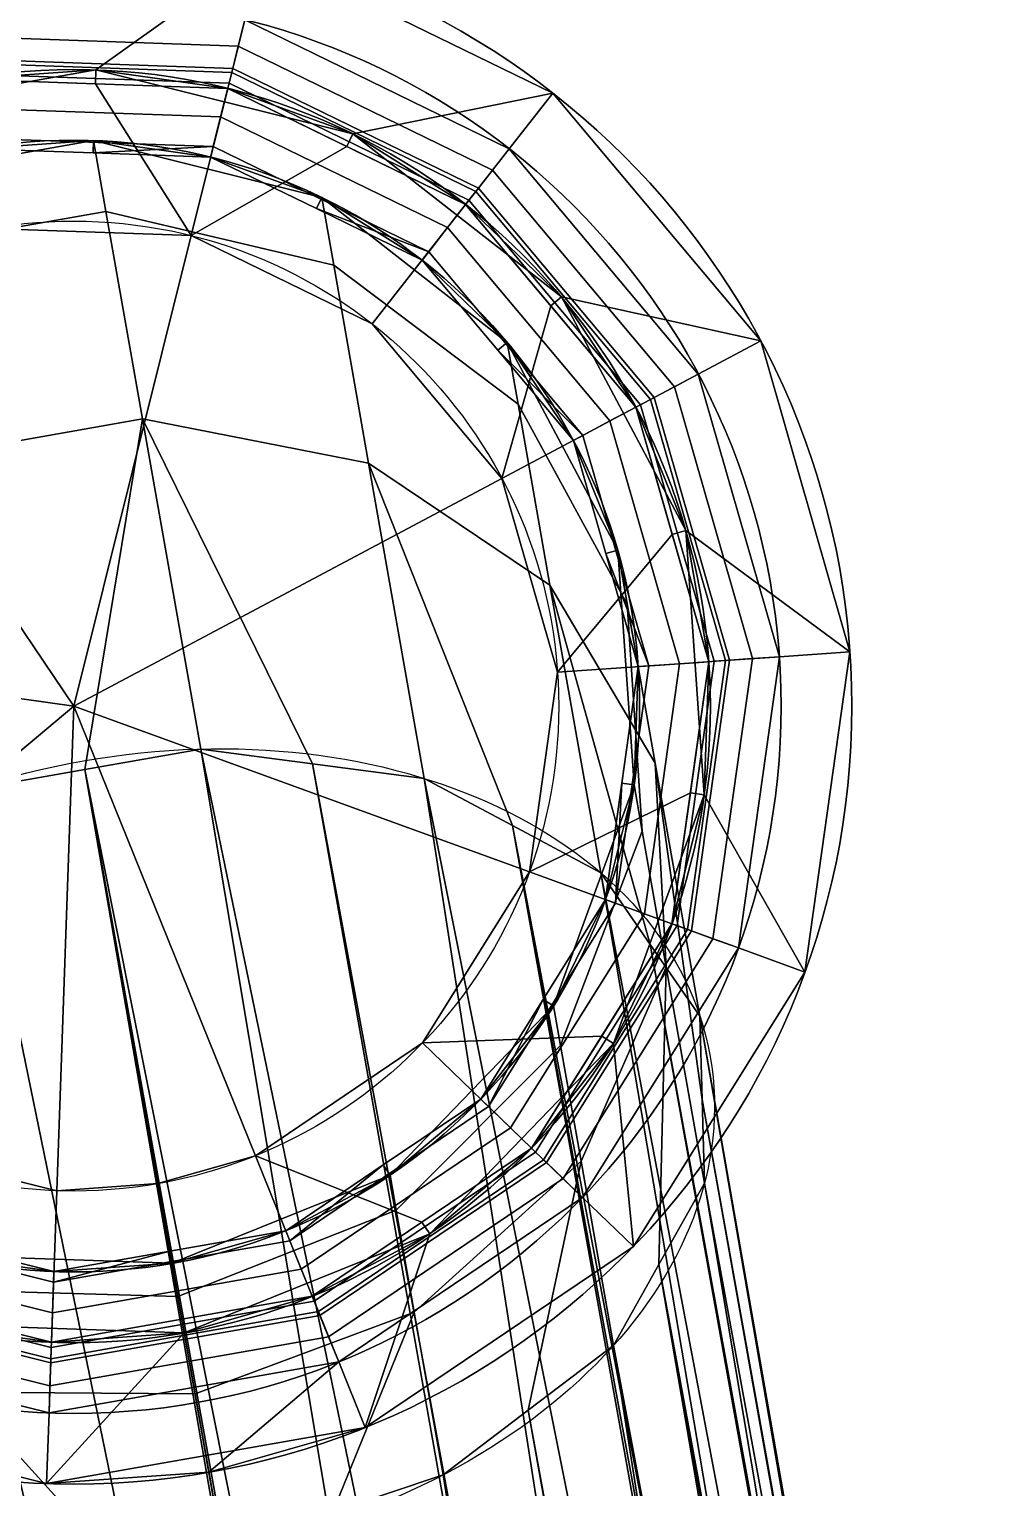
# Model space of a CAD drawing. Header units: millimetres. Extents: x -228 to 252, y -232 to 100.
# Drawn here: x -203.22 to -189.43, y -41.96 to -21.34 of the extents above; entities that cross this region are included whole.
import ezdxf

# ---------------------------------------------------------------- set-up
doc = ezdxf.new("R2010")
doc.units = ezdxf.units.MM
doc.layers.add('1', color=7, linetype='Continuous', true_color=0xffffff)

# ---------------------------------------------------------------- blocks, each defined once
blk = doc.blocks.new('fiksator_BODY')
at = {"layer": '1', "color": 60, "linetype": 'Continuous', "lineweight": 18, "extrusion": (1, 0, 0)}
for centre, radius in [((95.91, 72.59, 70), 10), ((95.91, 72.59, 176), 9), ((95.91, 72.59, 199), 9)]:
    blk.add_circle(centre, radius, dxfattribs=at)
at = {"layer": '1', "color": 60, "linetype": 'Continuous', "lineweight": 18, "extrusion": (-1, 0, 0)}
for centre, radius in [((-95.91, 72.59, -200), 10), ((-95.91, 72.59, -71), 9), ((-95.91, 72.59, -94), 9)]:
    blk.add_circle(centre, radius, dxfattribs=at)
blk = doc.blocks.new('UG_SURFACE_026')
at = {"layer": '1', "color": 60, "linetype": 'Continuous', "lineweight": 25}
for points in [[(-4.5, 7.794229), (-0.940756, 8.950697), (1.149813, 10.939741), (-3.399187, 10.461622)], [(-3.399187, 10.461622, -6), (1.149813, 10.939741, -6), (1.045285, 9.945219, -6), (-3.09017, 9.510566, -6)], [(-3.399187, 10.461622, -6), (-3.399187, 10.461622, -4), (1.149813, 10.939741, -4), (1.149813, 10.939741, -6)], [(1.149813, 10.939741, -4), (-3.399187, 10.461622, -4), (-3.09017, 9.510566, -4), (1.045285, 9.945219, -4)], [(-3.399187, 10.461622, -2), (1.149813, 10.939741, -2), (1.045285, 9.945219, -2), (-3.09017, 9.510566, -2)], [(-3.399187, 10.461622, -2), (-3.399187, 10.461622), (1.149813, 10.939741), (1.149813, 10.939741, -2)], [(5.5, 9.52628), (1.149813, 10.939741), (-0.940756, 8.950697), (2.781153, 8.559508)], [(5, 8.660254, -6), (1.045285, 9.945219, -6), (1.149813, 10.939741, -6), (5.5, 9.52628, -6)], [(5.5, 9.52628, -4), (1.149813, 10.939741, -4), (1.045285, 9.945219, -4), (5, 8.660254, -4)], [(5, 8.660254, -2), (1.045285, 9.945219, -2), (1.149813, 10.939741, -2), (5.5, 9.52628, -2)], [(1.149813, 10.939741, -6), (1.149813, 10.939741, -4), (5.5, 9.52628, -4), (5.5, 9.52628, -6)], [(1.149813, 10.939741, -2), (1.149813, 10.939741), (5.5, 9.52628), (5.5, 9.52628, -2)], [(-7.360436, 8.174593, -6), (-3.399187, 10.461622, -6), (-3.09017, 9.510566, -6), (-6.691306, 7.431448, -6)], [(-7.360436, 8.174593, -6), (-7.360436, 8.174593, -4), (-3.399187, 10.461622, -4), (-3.399187, 10.461622, -6)], [(-6.691306, 7.431448, -4), (-3.09017, 9.510566, -4), (-3.399187, 10.461622, -4), (-7.360436, 8.174593, -4)], [(-7.360436, 8.174593, -2), (-3.399187, 10.461622, -2), (-3.09017, 9.510566, -2), (-6.691306, 7.431448, -2)], [(-7.360436, 8.174593, -2), (-7.360436, 8.174593), (-3.399187, 10.461622), (-3.399187, 10.461622, -2)], [(-3.399187, 10.461622), (-7.360436, 8.174593), (-7.281153, 5.290067), (-4.5, 7.794229)], [(0.965282, 9.184045, -6.152241), (-2.853659, 8.782658, -6.152241), (-3.09017, 9.510566, -6), (1.045285, 9.945219, -6)], [(1.045285, 9.945219, -4), (-3.09017, 9.510566, -4), (-2.971914, 9.146611, -3.923879), (1.005283, 9.564632, -3.923879)], [(1.005283, 9.564632, -2.076121), (-2.971914, 9.146611, -2.076121), (-3.09017, 9.510566, -2), (1.045285, 9.945219, -2)], [(4.617317, 7.997427, -6.152241), (0.965282, 9.184045, -6.152241), (1.045285, 9.945219, -6), (5, 8.660254, -6)], [(5, 8.660254, -4), (1.045285, 9.945219, -4), (1.005283, 9.564632, -3.923879), (4.808658, 8.32884, -3.923879)], [(4.808658, 8.32884, -2.076121), (1.005283, 9.564632, -2.076121), (1.045285, 9.945219, -2), (5, 8.660254, -2)], [(-2.853659, 8.782658, -6.152241), (-6.179176, 6.86267, -6.152241), (-6.691306, 7.431448, -6), (-3.09017, 9.510566, -6)], [(-3.09017, 9.510566, -4), (-6.691306, 7.431448, -4), (-6.435241, 7.147059, -3.923879), (-2.971914, 9.146611, -3.923879)], [(-2.971914, 9.146611, -2.076121), (-6.435241, 7.147059, -2.076121), (-6.691306, 7.431448, -2), (-3.09017, 9.510566, -2)], [(1.005283, 9.564632, -3.923879), (-2.971914, 9.146611, -3.923879), (-2.871662, 8.838067, -3.707107), (0.971372, 9.241986, -3.707107)], [(0.971372, 9.241986, -2.292893), (-2.871662, 8.838067, -2.292893), (-2.971914, 9.146611, -2.076121), (1.005283, 9.564632, -2.076121)], [(4.808658, 8.32884, -3.923879), (1.005283, 9.564632, -3.923879), (0.971372, 9.241986, -3.707107), (4.646447, 8.047882, -3.707107)], [(4.646447, 8.047882, -2.292893), (0.971372, 9.241986, -2.292893), (1.005283, 9.564632, -2.076121), (4.808658, 8.32884, -2.076121)], [(8.899187, 6.465638), (5.5, 9.52628), (2.781153, 8.559508), (6.022175, 6.688303)], [(5.5, 9.52628, -6), (8.899187, 6.465638, -6), (8.09017, 5.877852, -6), (5, 8.660254, -6)], [(5, 8.660254, -4), (8.09017, 5.877852, -4), (8.899187, 6.465638, -4), (5.5, 9.52628, -4)], [(5.5, 9.52628, -2), (8.899187, 6.465638, -2), (8.09017, 5.877852, -2), (5, 8.660254, -2)], [(5.5, 9.52628, -6), (5.5, 9.52628, -4), (8.899187, 6.465638, -4), (8.899187, 6.465638, -6)], [(5.5, 9.52628, -2), (5.5, 9.52628), (8.899187, 6.465638), (8.899187, 6.465638, -2)], [(-2.971914, 9.146611, -3.923879), (-6.435241, 7.147059, -3.923879), (-6.218159, 6.905966, -3.707107), (-2.871662, 8.838067, -3.707107)], [(-2.871662, 8.838067, -2.292893), (-6.218159, 6.905966, -2.292893), (-6.435241, 7.147059, -2.076121), (-2.971914, 9.146611, -2.076121)], [(0.971372, 9.241986, -3.707107), (-2.871662, 8.838067, -3.707107), (-2.804675, 8.631904, -3.382683), (0.948713, 9.026401, -3.382683)], [(0.948713, 9.026401, -2.617317), (-2.804675, 8.631904, -2.617317), (-2.871662, 8.838067, -2.292893), (0.971372, 9.241986, -2.292893)], [(0.897459, 8.538753, -6.585787), (-2.653154, 8.165568, -6.585787), (-2.853659, 8.782658, -6.152241), (0.965282, 9.184045, -6.152241)], [(4.292893, 7.435509, -6.585787), (0.897459, 8.538753, -6.585787), (0.965282, 9.184045, -6.152241), (4.617317, 7.997427, -6.152241)], [(4.646447, 8.047882, -3.707107), (0.971372, 9.241986, -3.707107), (0.948713, 9.026401, -3.382683), (4.53806, 7.860151, -3.382683)], [(4.53806, 7.860151, -2.617317), (0.948713, 9.026401, -2.617317), (0.971372, 9.241986, -2.292893), (4.646447, 8.047882, -2.292893)], [(-2.781153, 8.559508, 166.999996), (-0.940756, 8.950697), (-4.5, 7.794229)], [(0.948713, 9.026401, -3.382683), (-2.804675, 8.631904, -3.382683), (-2.781153, 8.559508, -3), (0.940756, 8.950697, -3)], [(0.940756, 8.950697, -3), (-2.781153, 8.559508, -3), (-2.804675, 8.631904, -2.617317), (0.948713, 9.026401, -2.617317)], [(-2.781153, 8.559508, 166.999996), (-0.920198, 8.755103, 166.999996), (-0.940756, 8.950697)], [(-0.940756, 8.950697), (-0.920198, 8.755103, 166.999996), (0.940756, 8.950697, 166.999996)], [(0.940756, 8.950697, 166.999996), (2.781153, 8.559508), (-0.940756, 8.950697)], [(0.71669, 6.818846, 174.999997), (0.940756, 8.950697, 166.999996), (-0.920198, 8.755103, 166.999996)], [(2.720378, 8.372463, 166.999996), (0.940756, 8.950697, 166.999996), (0.71669, 6.818846, 174.999997), (3.428203, 5.937822, 174.999997)], [(4.53806, 7.860151, -3.382683), (0.948713, 9.026401, -3.382683), (0.940756, 8.950697, -3), (4.5, 7.794229, -3)], [(4.5, 7.794229, -3), (0.940756, 8.950697, -3), (0.948713, 9.026401, -2.617317), (4.53806, 7.860151, -2.617317)], [(0.940756, 8.950697, 166.999996), (2.720378, 8.372463, 166.999996), (2.781153, 8.559508)], [(-2.871662, 8.838067, -3.707107), (-6.218159, 6.905966, -3.707107), (-6.07311, 6.744872, -3.382683), (-2.804675, 8.631904, -3.382683)], [(-2.804675, 8.631904, -2.617317), (-6.07311, 6.744872, -2.617317), (-6.218159, 6.905966, -2.292893), (-2.871662, 8.838067, -2.292893)], [(-2.653154, 8.165568, -6.585787), (-5.745012, 6.380483, -6.585787), (-6.179176, 6.86267, -6.152241), (-2.853659, 8.782658, -6.152241)], [(-0.920198, 8.755103, 166.999996), (-2.781153, 8.559508, 166.999996), (-2.118746, 6.52083, 174.999997), (0.71669, 6.818846, 174.999997)], [(-2.804675, 8.631904, -3.382683), (-6.07311, 6.744872, -3.382683), (-6.022175, 6.688303, -3), (-2.781153, 8.559508, -3)], [(-2.781153, 8.559508, -3), (-6.022175, 6.688303, -3), (-6.07311, 6.744872, -2.617317), (-2.804675, 8.631904, -2.617317)], [(-4.5, 7.794229), (-4.401664, 7.623906, 166.999996), (-2.781153, 8.559508, 166.999996)], [(-2.118746, 6.52083, 174.999997), (-2.781153, 8.559508, 166.999996), (-4.401664, 7.623906, 166.999996)], [(0.852141, 8.107582, -7.234633), (-2.519181, 7.753242, -7.234633), (-2.653154, 8.165568, -6.585787), (0.897459, 8.538753, -6.585787)], [(4.07612, 7.060048, -7.234633), (0.852141, 8.107582, -7.234633), (0.897459, 8.538753, -6.585787), (4.292893, 7.435509, -6.585787)], [(2.781153, 8.559508), (2.720378, 8.372463, 166.999996), (4.5, 7.794229, 166.999996)], [(4.5, 7.794229, 166.999996), (6.022175, 6.688303), (2.781153, 8.559508)], [(7.470975, 5.427981, -6.152241), (4.617317, 7.997427, -6.152241), (5, 8.660254, -6), (8.09017, 5.877852, -6)], [(8.09017, 5.877852, -4), (5, 8.660254, -4), (4.808658, 8.32884, -3.923879), (7.780572, 5.652917, -3.923879)], [(7.780572, 5.652917, -2.076121), (4.808658, 8.32884, -2.076121), (5, 8.660254, -2), (8.09017, 5.877852, -2)], [(3.428203, 5.937822, 174.999997), (4.5, 7.794229, 166.999996), (2.720378, 8.372463, 166.999996)], [(7.780572, 5.652917, -3.923879), (4.808658, 8.32884, -3.923879), (4.646447, 8.047882, -3.707107), (7.518108, 5.462226, -3.707107)], [(7.518108, 5.462226, -2.292893), (4.646447, 8.047882, -2.292893), (4.808658, 8.32884, -2.076121), (7.780572, 5.652917, -2.076121)], [(-10.049, 4.474103, -6), (-7.360436, 8.174593, -6), (-6.691306, 7.431448, -6), (-9.135455, 4.067366, -6)], [(-10.049, 4.474103, -6), (-10.049, 4.474103, -4), (-7.360436, 8.174593, -4), (-7.360436, 8.174593, -6)], [(-7.360436, 8.174593, -4), (-10.049, 4.474103, -4), (-9.135455, 4.067366, -4), (-6.691306, 7.431448, -4)], [(-6.691306, 7.431448, -2), (-9.135455, 4.067366, -2), (-10.049, 4.474103, -2), (-7.360436, 8.174593, -2)], [(-10.049, 4.474103, -2), (-10.049, 4.474103), (-7.360436, 8.174593), (-7.360436, 8.174593, -2)], [(-8.803328, 1.871205), (-7.281153, 5.290067), (-7.360436, 8.174593), (-10.049, 4.474103)], [(-2.519181, 7.753242, -7.234633), (-5.454914, 6.058296, -7.234633), (-5.745012, 6.380483, -6.585787), (-2.653154, 8.165568, -6.585787)], [(-0.817954, 7.782314, -8), (-2.472136, 7.608452, -8), (-2.519181, 7.753242, -7.234633), (0.852141, 8.107582, -7.234633)], [(0.852141, 8.107582, -7.234633), (0.836228, 7.956175, -8), (-0.817954, 7.782314, -8)], [(2.418114, 7.442189, -8), (0.836228, 7.956175, -8), (0.852141, 8.107582, -7.234633), (4.07612, 7.060048, -7.234633)], [(7.518108, 5.462226, -3.707107), (4.646447, 8.047882, -3.707107), (4.53806, 7.860151, -3.382683), (7.342736, 5.33481, -3.382683)], [(7.342736, 5.33481, -2.617317), (4.53806, 7.860151, -2.617317), (4.646447, 8.047882, -2.292893), (7.518108, 5.462226, -2.292893)], [(-3.114071, 6.928203, -20.729296), (-4, 6.928203, -14), (-0.836228, 7.956175, -14), (-0.058102, 7.956175, -19.910451)], [(-0.836228, 7.956175, -14), (-4, 6.928203, -14), (-2.472136, 7.608452, -8)], [(-0.516661, 6.928203, -27.000001), (-3.114071, 6.928203, -20.729296), (-0.058102, 7.956175, -19.910451), (2.223247, 7.956175, -25.418114)], [(-2.472136, 7.608452, -8), (-0.817954, 7.782314, -8), (-0.836228, 7.956175, -14)], [(-0.058102, 7.956175, -19.910451), (-0.836228, 7.956175, -14), (2.472136, 7.608452, -14), (3.137532, 7.608452, -19.054184)], [(2.472136, 7.608452, -14), (-0.836228, 7.956175, -14), (0.836228, 7.956175, -8)], [(-0.836228, 7.956175, -14), (-0.817954, 7.782314, -8), (0.836228, 7.956175, -8)], [(-0.516661, 6.928203, -27.000001), (2.223247, 7.956175, -25.418114), (5.852349, 7.956175, -30.147651), (4.733786, 7.442189, -31.266212)], [(2.223247, 7.956175, -25.418114), (-0.058102, 7.956175, -19.910451), (3.137532, 7.608452, -19.054184), (5.088374, 7.608452, -23.763932)], [(0.836228, 7.956175, -8), (2.418114, 7.442189, -8), (2.472136, 7.608452, -14)], [(2.223247, 7.956175, -25.418114), (5.088374, 7.608452, -23.763932), (8.191715, 7.608452, -27.808284), (7.022032, 7.782314, -28.977968)], [(7.022032, 7.782314, -28.977968), (5.852349, 7.956175, -30.147651), (2.223247, 7.956175, -25.418114)], [(6.946047, 5.046599, -6.585787), (4.292893, 7.435509, -6.585787), (4.617317, 7.997427, -6.152241), (7.470975, 5.427981, -6.152241)], [(7.342736, 5.33481, -3.382683), (4.53806, 7.860151, -3.382683), (4.5, 7.794229, -3), (7.281153, 5.290067, -3)], [(7.281153, 5.290067, -3), (4.5, 7.794229, -3), (4.53806, 7.860151, -2.617317), (7.342736, 5.33481, -2.617317)], [(4.733786, 7.442189, -31.266212), (5.852349, 7.956175, -30.147651), (59.184033, 7.748062, -83.914362)], [(5.852349, 7.956175, -30.147651), (7.022032, 7.782314, -28.977968), (60.072865, 7.880178, -83.025523)], [(60.072865, 7.880178, -83.025523), (59.184033, 7.748062, -83.914362), (5.852349, 7.956175, -30.147651)], [(7.022032, 7.782314, -28.977968), (60.58415, 7.956175, -82.514241), (60.072865, 7.880178, -83.025523)], [(60.58415, 7.956175, -82.514241), (7.022032, 7.782314, -28.977968), (8.191715, 7.608452, -27.808284)], [(8.191715, 7.608452, -27.808284), (62.308025, 7.164045, -80.790371), (60.58415, 7.956175, -82.514241)], [(-6.022175, 6.688303, 166.999996), (-4.5, 7.794229), (-7.281153, 5.290067)], [(-6.022175, 6.688303, 166.999996), (-4.401664, 7.623906, 166.999996), (-4.5, 7.794229)], [(-3.91259, 6.776806, -8), (-5.353045, 5.945159, -8), (-5.454914, 6.058296, -7.234633), (-2.519181, 7.753242, -7.234633)], [(-2.519181, 7.753242, -7.234633), (-2.472136, 7.608452, -8), (-3.91259, 6.776806, -8)], [(5.890577, 6.542148, 166.999996), (4.5, 7.794229, 166.999996), (3.428203, 5.937822, 174.999997), (5.546949, 4.030094, 174.999997)], [(4.5, 7.794229, 166.999996), (5.890577, 6.542148, 166.999996), (6.022175, 6.688303)], [(59.184033, 7.748062, -83.914362), (58.244783, 7.608452, -84.853612), (4.733786, 7.442189, -31.266212)], [(-6.179176, 6.86267, -6.152241), (-8.436257, 3.756064, -6.152241), (-9.135455, 4.067366, -6), (-6.691306, 7.431448, -6)], [(-6.691306, 7.431448, -4), (-9.135455, 4.067366, -4), (-8.785856, 3.911715, -3.923879), (-6.435241, 7.147059, -3.923879)], [(-6.435241, 7.147059, -2.076121), (-8.785856, 3.911715, -2.076121), (-9.135455, 4.067366, -2), (-6.691306, 7.431448, -2)], [(-4.401664, 7.623906, 166.999996), (-6.022175, 6.688303, 166.999996), (-4.587831, 5.095303, 174.999997), (-2.118746, 6.52083, 174.999997)], [(-4, 6.928203, -14), (-3.91259, 6.776806, -8), (-2.472136, 7.608452, -8)], [(4.733786, 7.442189, -31.266212), (3.615224, 6.928203, -32.384776), (-0.516661, 6.928203, -27.000001)], [(2.472136, 7.608452, -14), (2.418114, 7.442189, -8), (4, 6.928203, -8)], [(4.07612, 7.060048, -7.234633), (4, 6.928203, -8), (2.418114, 7.442189, -8)], [(3.137532, 7.608452, -19.054184), (2.472136, 7.608452, -14), (5.353045, 5.945159, -14), (5.920276, 5.945159, -18.308548)], [(5.353045, 5.945159, -14), (2.472136, 7.608452, -14), (4, 6.928203, -8)], [(5.088374, 7.608452, -23.763932), (3.137532, 7.608452, -19.054184), (5.920276, 5.945159, -18.308548), (7.583314, 5.945159, -22.323478)], [(58.244783, 7.608452, -84.853612), (56.99243, 6.58591, -86.105965), (3.615224, 6.928203, -32.384776)], [(3.615224, 6.928203, -32.384776), (4.733786, 7.442189, -31.266212), (58.244783, 7.608452, -84.853612)], [(6.595301, 4.791767, -7.234633), (4.07612, 7.060048, -7.234633), (4.292893, 7.435509, -6.585787), (6.946047, 5.046599, -6.585787)], [(5.088374, 7.608452, -23.763932), (7.583314, 5.945159, -22.323478), (10.228825, 5.945159, -25.771175), (9.21027, 6.776806, -26.78973)], [(9.21027, 6.776806, -26.78973), (8.191715, 7.608452, -27.808284), (5.088374, 7.608452, -23.763932)], [(62.308025, 7.164045, -80.790371), (8.191715, 7.608452, -27.808284), (9.21027, 6.776806, -26.78973)], [(-6.435241, 7.147059, -3.923879), (-8.785856, 3.911715, -3.923879), (-8.48948, 3.77976, -3.707107), (-6.218159, 6.905966, -3.707107)], [(-6.218159, 6.905966, -2.292893), (-8.48948, 3.77976, -2.292893), (-8.785856, 3.911715, -2.076121), (-6.435241, 7.147059, -2.076121)], [(5.236068, 5.815242, -8), (4, 6.928203, -8), (4.07612, 7.060048, -7.234633), (6.595301, 4.791767, -7.234633)], [(9.21027, 6.776806, -26.78973), (62.821276, 6.928203, -80.277115), (62.308025, 7.164045, -80.790371)], [(-6.218159, 6.905966, -3.707107), (-8.48948, 3.77976, -3.707107), (-8.291448, 3.691591, -3.382683), (-6.07311, 6.744872, -3.382683)], [(-6.07311, 6.744872, -2.617317), (-8.291448, 3.691591, -2.617317), (-8.48948, 3.77976, -2.292893), (-6.218159, 6.905966, -2.292893)], [(-5.745012, 6.380483, -6.585787), (-7.843507, 3.492154, -6.585787), (-8.436257, 3.756064, -6.152241), (-6.179176, 6.86267, -6.152241)], [(-5.501972, 4.702282, -21.369131), (-6.472136, 4.702282, -14), (-4, 6.928203, -14), (-3.114071, 6.928203, -20.729296)], [(-4, 6.928203, -14), (-6.472136, 4.702282, -14), (-5.353045, 5.945159, -8)], [(-2.657593, 4.702282, -28.236069), (-5.501972, 4.702282, -21.369131), (-3.114071, 6.928203, -20.729296), (-0.516661, 6.928203, -27.000001)], [(-5.353045, 5.945159, -8), (-3.91259, 6.776806, -8), (-4, 6.928203, -14)], [(-2.657593, 4.702282, -28.236069), (-0.516661, 6.928203, -27.000001), (3.615224, 6.928203, -32.384776), (2.741192, 5.815242, -33.258807)], [(3.428203, 5.937822, 174.999997), (0.71669, 6.818846, 174.999997), (-2.118746, 6.52083, 174.999997), (0, 0, 174.999997)], [(2.741192, 5.815242, -33.258807), (3.615224, 6.928203, -32.384776), (56.99243, 6.58591, -86.105965)], [(4, 6.928203, -8), (5.236068, 5.815242, -8), (5.353045, 5.945159, -14)], [(63.132755, 6.531578, -79.965644), (62.821276, 6.928203, -80.277115), (9.21027, 6.776806, -26.78973)], [(-6.07311, 6.744872, -3.382683), (-8.291448, 3.691591, -3.382683), (-8.221909, 3.66063, -3), (-6.022175, 6.688303, -3)], [(-6.022175, 6.688303, -3), (-8.221909, 3.66063, -3), (-8.291448, 3.691591, -2.617317), (-6.07311, 6.744872, -2.617317)], [(-7.281153, 5.290067), (-7.122042, 5.174466, 166.999996), (-6.022175, 6.688303, 166.999996)], [(-6.263639, 2.788752, 174.999997), (-4.587831, 5.095303, 174.999997), (-6.022175, 6.688303, 166.999996), (-7.122042, 5.174466, 166.999996)], [(6.022175, 6.688303), (5.890577, 6.542148, 166.999996), (7.281153, 5.290067, 166.999996)], [(10.759624, 2.287029), (8.899187, 6.465638), (6.022175, 6.688303), (8.221909, 3.66063)], [(7.281153, 5.290067, 166.999996), (8.221909, 3.66063), (6.022175, 6.688303)], [(9.21027, 6.776806, -26.78973), (10.228825, 5.945159, -25.771175), (63.132755, 6.531578, -79.965644)], [(-2.118746, 6.52083, 174.999997), (-4.587831, 5.095303, 174.999997), (-6.263639, 2.788752, 174.999997), (0, 0, 174.999997)], [(56.99243, 6.58591, -86.105965), (56.456413, 6.148253, -86.641982), (2.741192, 5.815242, -33.258807)], [(5.546949, 4.030094, 174.999997), (7.281153, 5.290067, 166.999996), (5.890577, 6.542148, 166.999996)], [(9.781476, 2.079117, -6), (8.09017, 5.877852, -6), (8.899187, 6.465638, -6), (10.759624, 2.287029, -6)], [(8.09017, 5.877852, -4), (9.781476, 2.079117, -4), (10.759624, 2.287029, -4), (8.899187, 6.465638, -4)], [(9.781476, 2.079117, -2), (8.09017, 5.877852, -2), (8.899187, 6.465638, -2), (10.759624, 2.287029, -2)], [(8.899187, 6.465638, -6), (8.899187, 6.465638, -4), (10.759624, 2.287029, -4), (10.759624, 2.287029, -6)], [(8.899187, 6.465638, -2), (8.899187, 6.465638), (10.759624, 2.287029), (10.759624, 2.287029, -2)], [(64.402528, 4.914694, -78.695863), (63.132755, 6.531578, -79.965644), (10.228825, 5.945159, -25.771175)], [(-5.454914, 6.058296, -7.234633), (-7.447443, 3.315815, -7.234633), (-7.843507, 3.492154, -6.585787), (-5.745012, 6.380483, -6.585787)], [(-6.330704, 4.599526, -8), (-7.308363, 3.253893, -8), (-7.447443, 3.315815, -7.234633), (-5.454914, 6.058296, -7.234633)], [(-5.454914, 6.058296, -7.234633), (-5.353045, 5.945159, -8), (-6.330704, 4.599526, -8)], [(56.456413, 6.148253, -86.641982), (56.207672, 5.945159, -86.89072), (2.741192, 5.815242, -33.258807)], [(-6.472136, 4.702282, -14), (-6.330704, 4.599526, -8), (-5.353045, 5.945159, -8)], [(2.741192, 5.815242, -33.258807), (1.86716, 4.702282, -34.132842), (-2.657593, 4.702282, -28.236069)], [(0, 0, 174.999997), (6.706578, 1.425527, 174.999997), (5.546949, 4.030094, 174.999997), (3.428203, 5.937822, 174.999997)], [(56.207672, 5.945159, -86.89072), (55.020027, 3.633408, -88.078365), (1.86716, 4.702282, -34.132842)], [(1.86716, 4.702282, -34.132842), (2.741192, 5.815242, -33.258807), (56.207672, 5.945159, -86.89072)], [(5.353045, 5.945159, -14), (5.236068, 5.815242, -8), (6.472136, 4.702282, -8)], [(6.595301, 4.791767, -7.234633), (6.472136, 4.702282, -8), (5.236068, 5.815242, -8)], [(5.920276, 5.945159, -18.308548), (5.353045, 5.945159, -14), (7.308363, 3.253893, -14), (7.808969, 3.253893, -17.802475)], [(7.308363, 3.253893, -14), (5.353045, 5.945159, -14), (6.472136, 4.702282, -8)], [(7.583314, 5.945159, -22.323478), (5.920276, 5.945159, -18.308548), (7.808969, 3.253893, -17.802475), (9.276669, 3.253893, -21.345818)], [(9.032834, 1.919988, -6.152241), (7.470975, 5.427981, -6.152241), (8.09017, 5.877852, -6), (9.781476, 2.079117, -6)], [(7.583314, 5.945159, -22.323478), (9.276669, 3.253893, -21.345818), (11.611444, 3.253893, -24.388555), (10.920134, 4.599526, -25.079865)], [(10.920134, 4.599526, -25.079865), (10.228825, 5.945159, -25.771175), (7.583314, 5.945159, -22.323478)], [(9.781476, 2.079117, -4), (8.09017, 5.877852, -4), (7.780572, 5.652917, -3.923879), (9.407155, 1.999553, -3.923879)], [(9.407155, 1.999553, -2.076121), (7.780572, 5.652917, -2.076121), (8.09017, 5.877852, -2), (9.781476, 2.079117, -2)], [(64.402528, 4.914694, -78.695863), (10.228825, 5.945159, -25.771175), (10.920134, 4.599526, -25.079865)], [(9.407155, 1.999553, -3.923879), (7.780572, 5.652917, -3.923879), (7.518108, 5.462226, -3.707107), (9.089821, 1.932101, -3.707107)], [(9.089821, 1.932101, -2.292893), (7.518108, 5.462226, -2.292893), (7.780572, 5.652917, -2.076121), (9.407155, 1.999553, -2.076121)], [(8.398167, 1.785085, -6.585787), (6.946047, 5.046599, -6.585787), (7.470975, 5.427981, -6.152241), (9.032834, 1.919988, -6.152241)], [(9.089821, 1.932101, -3.707107), (7.518108, 5.462226, -3.707107), (7.342736, 5.33481, -3.382683), (8.877786, 1.887032, -3.382683)], [(8.877786, 1.887032, -2.617317), (7.342736, 5.33481, -2.617317), (7.518108, 5.462226, -2.292893), (9.089821, 1.932101, -2.292893)], [(-8.221909, 3.66063, 166.999996), (-7.281153, 5.290067), (-8.803328, 1.871205)], [(-8.221909, 3.66063, 166.999996), (-7.122042, 5.174466, 166.999996), (-7.281153, 5.290067)], [(-7.122042, 5.174466, 166.999996), (-8.221909, 3.66063, 166.999996), (-6.263639, 2.788752, 174.999997)], [(8.042241, 3.580636, 166.999996), (7.281153, 5.290067, 166.999996), (5.546949, 4.030094, 174.999997), (6.706578, 1.425527, 174.999997)], [(8.877786, 1.887032, -3.382683), (7.342736, 5.33481, -3.382683), (7.281153, 5.290067, -3), (8.803328, 1.871205, -3)], [(8.803328, 1.871205, -3), (7.281153, 5.290067, -3), (7.342736, 5.33481, -2.617317), (8.877786, 1.887032, -2.617317)], [(7.281153, 5.290067, 166.999996), (8.042241, 3.580636, 166.999996), (8.221909, 3.66063)], [(7.974095, 1.694946, -7.234633), (6.595301, 4.791767, -7.234633), (6.946047, 5.046599, -6.585787), (8.398167, 1.785085, -6.585787)], [(7.148658, 3.182788, -8), (6.472136, 4.702282, -8), (6.595301, 4.791767, -7.234633), (7.974095, 1.694946, -7.234633)], [(10.920134, 4.599526, -25.079865), (64.569339, 4.702282, -78.529052), (64.402528, 4.914694, -78.695863)], [(-6.808912, 1.663294, -21.719325), (-7.825181, 1.663294, -14), (-6.472136, 4.702282, -14), (-5.501972, 4.702282, -21.369131)], [(-6.472136, 4.702282, -14), (-7.825181, 1.663294, -14), (-7.308363, 3.253893, -8)], [(-7.308363, 3.253893, -8), (-6.330704, 4.599526, -8), (-6.472136, 4.702282, -14)], [(-3.829364, 1.663294, -28.912591), (-6.808912, 1.663294, -21.719325), (-5.501972, 4.702282, -21.369131), (-2.657593, 4.702282, -28.236069)], [(-3.829364, 1.663294, -28.912591), (-2.657593, 4.702282, -28.236069), (1.86716, 4.702282, -34.132842), (1.388786, 3.182788, -34.611214)], [(55.020027, 3.633408, -88.078365), (1.388786, 3.182788, -34.611214), (1.86716, 4.702282, -34.132842)], [(6.472136, 4.702282, -8), (7.148658, 3.182788, -8), (7.308363, 3.253893, -14)], [(64.569339, 4.702282, -78.529052), (10.920134, 4.599526, -25.079865), (11.611444, 3.253893, -24.388555)], [(11.611444, 3.253893, -24.388555), (65.299138, 2.384164, -77.799253), (64.569339, 4.702282, -78.529052)], [(-10.049, 4.474103), (-11, 0), (-8.803328, -1.871205), (-8.803328, 1.871205)], [(-8.436257, 3.756064, -6.152241), (-9.234633, 0, -6.152241), (-10, 0, -6), (-9.135455, 4.067366, -6)], [(-9.135455, 4.067366, -4), (-10, 0, -4), (-9.617317, 0, -3.923879), (-8.785856, 3.911715, -3.923879)], [(-8.785856, 3.911715, -2.076121), (-9.617317, 0, -2.076121), (-10, 0, -2), (-9.135455, 4.067366, -2)], [(-8.785856, 3.911715, -3.923879), (-9.617317, 0, -3.923879), (-9.292893, 0, -3.707107), (-8.48948, 3.77976, -3.707107)], [(-8.48948, 3.77976, -2.292893), (-9.292893, 0, -2.292893), (-9.617317, 0, -2.076121), (-8.785856, 3.911715, -2.076121)], [(-8.48948, 3.77976, -3.707107), (-9.292893, 0, -3.707107), (-9.07612, 0, -3.382683), (-8.291448, 3.691591, -3.382683)], [(-8.291448, 3.691591, -2.617317), (-9.07612, 0, -2.617317), (-9.292893, 0, -2.292893), (-8.48948, 3.77976, -2.292893)], [(-7.843507, 3.492154, -6.585787), (-8.585786, 0, -6.585787), (-9.234633, 0, -6.152241), (-8.436257, 3.756064, -6.152241)], [(-8.291448, 3.691591, -3.382683), (-9.07612, 0, -3.382683), (-9, 0, -3), (-8.221909, 3.66063, -3)], [(-8.221909, 3.66063, -3), (-9, 0, -3), (-9.07612, 0, -2.617317), (-8.291448, 3.691591, -2.617317)], [(-8.803328, 1.871205), (-8.610955, 1.830315, 166.999996), (-8.221909, 3.66063, 166.999996)], [(-6.263639, 2.788752, 174.999997), (-8.221909, 3.66063, 166.999996), (-8.610955, 1.830315, 166.999996)], [(55.020027, 3.633408, -88.078365), (54.825053, 3.253893, -88.273339), (1.388786, 3.182788, -34.611214)], [(6.706578, 1.425527, 174.999997), (8.803328, 1.871205, 166.999996), (8.042241, 3.580636, 166.999996)], [(8.221909, 3.66063), (8.042241, 3.580636, 166.999996), (8.803328, 1.871205, 166.999996)], [(8.221909, 3.66063), (9, 0), (10.759624, -2.287029), (10.759624, 2.287029)], [(8.803328, 1.871205, 166.999996), (9, 0), (8.221909, 3.66063)], [(-7.447443, 3.315815, -7.234633), (-8.152241, 0, -7.234633), (-8.585786, 0, -6.585787), (-7.843507, 3.492154, -6.585787)], [(-7.654182, 1.626947, -8), (-8, 0, -8), (-8.152241, 0, -7.234633), (-7.447443, 3.315815, -7.234633)], [(-7.447443, 3.315815, -7.234633), (-7.308363, 3.253893, -8), (-7.654182, 1.626947, -8)], [(-7.825181, 1.663294, -14), (-7.654182, 1.626947, -8), (-7.308363, 3.253893, -8)], [(1.388786, 3.182788, -34.611214), (0.910412, 1.663294, -35.089586), (-3.829364, 1.663294, -28.912591)], [(54.825053, 3.253893, -88.273339), (54.513149, 1.178691, -88.585243), (0.910412, 1.663294, -35.089586)], [(0.910412, 1.663294, -35.089586), (1.388786, 3.182788, -34.611214), (54.825053, 3.253893, -88.273339)], [(7.308363, 3.253893, -14), (7.148658, 3.182788, -8), (7.825181, 1.663294, -8)], [(7.974095, 1.694946, -7.234633), (7.825181, 1.663294, -8), (7.148658, 3.182788, -8)], [(7.808969, 3.253893, -17.802475), (7.308363, 3.253893, -14), (8, 0, -14), (8.477039, 0, -17.623467)], [(7.825181, 1.663294, -8), (8, 0, -14), (7.308363, 3.253893, -14)], [(9.276669, 3.253893, -21.345818), (7.808969, 3.253893, -17.802475), (8.477039, 0, -17.623467), (9.875644, 0, -21)], [(9.276669, 3.253893, -21.345818), (9.875644, 0, -21), (12.100505, 0, -23.899496), (11.855975, 1.626947, -24.144026)], [(11.855975, 1.626947, -24.144026), (11.611444, 3.253893, -24.388555), (9.276669, 3.253893, -21.345818)], [(11.611444, 3.253893, -24.388555), (11.855975, 1.626947, -24.144026), (65.299138, 2.384164, -77.799253)], [(-8.610955, 1.830315, 166.999996), (-9, 0, 166.999996), (-6.856407, 0, 174.999997), (-6.263639, 2.788752, 174.999997)], [(-6.263639, 2.788752, 174.999997), (-6.856407, 0, 174.999997), (-6.263639, -2.788752, 174.999997), (0, 0, 174.999997)], [(9.781476, 2.079117, -6), (10.759624, 2.287029, -6), (11, 0, -6)], [(10.759624, -2.287029, -4), (10.759624, 2.287029, -4), (9.781476, 2.079117, -4), (9.781476, -2.079117, -4)], [(10.759624, 2.287029, -2), (10.759624, -2.287029, -2), (9.781476, -2.079117, -2), (9.781476, 2.079117, -2)], [(10.759624, 2.287029, -4), (10.759624, -2.287029, -4), (11, 0, -6)], [(11, 0, -6), (10.759624, 2.287029, -6), (10.759624, 2.287029, -4)], [(10.759624, 2.287029, -2), (10.759624, 2.287029), (10.759624, -2.287029), (10.759624, -2.287029, -2)], [(9.032834, -1.919988, -6.152241), (9.032834, 1.919988, -6.152241), (9.781476, 2.079117, -6), (9.781476, -2.079117, -6)], [(9.781476, -2.079117, -4), (9.781476, 2.079117, -4), (9.407155, 1.999553, -3.923879), (9.407155, -1.999553, -3.923879)], [(9.407155, -1.999553, -2.076121), (9.407155, 1.999553, -2.076121), (9.781476, 2.079117, -2), (9.781476, -2.079117, -2)], [(11, 0, -6), (10.759624, -2.287029, -6), (9.781476, -2.079117, -6), (9.781476, 2.079117, -6)], [(-9, 0, 166.999996), (-8.803328, 1.871205), (-8.803328, -1.871205)], [(-9, 0, 166.999996), (-8.610955, 1.830315, 166.999996), (-8.803328, 1.871205)], [(9, 0, 166.999996), (8.803328, 1.871205, 166.999996), (6.706578, 1.425527, 174.999997), (6.856407, 0, 174.999997)], [(8.398167, -1.785085, -6.585787), (8.398167, 1.785085, -6.585787), (9.032834, 1.919988, -6.152241), (9.032834, -1.919988, -6.152241)], [(8.877786, -1.887032, -3.382683), (8.877786, 1.887032, -3.382683), (8.803328, 1.871205, -3), (8.803328, -1.871205, -3)], [(8.803328, -1.871205, -3), (8.803328, 1.871205, -3), (8.877786, 1.887032, -2.617317), (8.877786, -1.887032, -2.617317)], [(8.803328, 1.871205, 166.999996), (9, 0, 166.999996), (9, 0)], [(9.089821, -1.932101, -3.707107), (9.089821, 1.932101, -3.707107), (8.877786, 1.887032, -3.382683), (8.877786, -1.887032, -3.382683)], [(8.877786, -1.887032, -2.617317), (8.877786, 1.887032, -2.617317), (9.089821, 1.932101, -2.292893), (9.089821, -1.932101, -2.292893)], [(9.407155, -1.999553, -3.923879), (9.407155, 1.999553, -3.923879), (9.089821, 1.932101, -3.707107), (9.089821, -1.932101, -3.707107)], [(9.089821, -1.932101, -2.292893), (9.089821, 1.932101, -2.292893), (9.407155, 1.999553, -2.076121), (9.407155, -1.999553, -2.076121)], [(-7.825181, 1.663294, -14), (-7.825181, -1.663294, -14), (-8, 0, -8)], [(-8, 0, -8), (-7.654182, 1.626947, -8), (-7.825181, 1.663294, -14)], [(-6.808912, -1.663294, -21.719325), (-7.825181, -1.663294, -14), (-7.825181, 1.663294, -14), (-6.808912, 1.663294, -21.719325)], [(-3.829364, -1.663294, -28.912591), (-6.808912, -1.663294, -21.719325), (-6.808912, 1.663294, -21.719325), (-3.829364, 1.663294, -28.912591)], [(-3.829364, 1.663294, -28.912591), (0.910412, 1.663294, -35.089586), (0.910412, 0, -35.089586)], [(0.910412, 0, -35.089586), (0.910412, -1.663294, -35.089586), (-3.829364, -1.663294, -28.912591), (-3.829364, 1.663294, -28.912591)], [(0.910412, 0, -35.089586), (0.910412, 1.663294, -35.089586), (54.513149, 1.178691, -88.585243)], [(7.825181, 0, -8), (7.825181, 1.663294, -8), (7.974095, 1.694946, -7.234633), (7.974095, -1.694946, -7.234633)], [(7.825181, 1.663294, -8), (7.825181, 0, -8), (8, 0, -14)], [(7.974095, -1.694946, -7.234633), (7.974095, 1.694946, -7.234633), (8.398167, 1.785085, -6.585787), (8.398167, -1.785085, -6.585787)], [(6.706578, -1.425527, 174.999997), (6.856407, 0, 174.999997), (6.706578, 1.425527, 174.999997), (0, 0, 174.999997)], [(54.513149, 1.178691, -88.585243), (54.3621, 0.173684, -88.736296), (0.910412, 0, -35.089586)], [(-6.263639, -2.788752, 174.999997), (-4.587831, -5.095303, 174.999997), (-2.118746, -6.52083, 174.999997), (0, 0, 174.999997)], [(-2.118746, -6.52083, 174.999997), (0.71669, -6.818846, 174.999997), (3.428203, -5.937822, 174.999997), (0, 0, 174.999997)], [(3.428203, -5.937822, 174.999997), (5.546949, -4.030094, 174.999997), (6.706578, -1.425527, 174.999997), (0, 0, 174.999997)], [(54.3621, 0.173684, -88.736296), (54.335993, 0, -88.762403), (0.910412, 0, -35.089586)], [(0.910412, 0, -35.089586), (54.335993, 0, -88.762403), (54.3621, -0.173684, -88.736296)], [(54.3621, -0.173684, -88.736296), (0.910412, -1.663294, -35.089586), (0.910412, 0, -35.089586)], [(6.856407, 0, 174.999997), (6.706578, -1.425527, 174.999997), (8.803328, -1.871205, 166.999996), (9, 0, 166.999996)], [(8.477039, 0, -17.623467), (8, 0, -14), (7.308363, -3.253893, -14), (7.808969, -3.253893, -17.802475)], [(7.825181, -1.663294, -8), (7.308363, -3.253893, -14), (8, 0, -14)], [(9.875644, 0, -21), (8.477039, 0, -17.623467), (7.808969, -3.253893, -17.802475), (9.276669, -3.253893, -21.345818)], [(8, 0, -14), (7.825181, 0, -8), (7.825181, -1.663294, -8)], [(7.974095, -1.694946, -7.234633), (7.825181, -1.663294, -8), (7.825181, 0, -8)], [(8.899187, -6.465638), (10.759624, -2.287029), (9, 0), (8.221909, -3.66063)], [(8.803328, -1.871205, 166.999996), (8.221909, -3.66063), (9, 0)], [(9, 0), (9, 0, 166.999996), (8.803328, -1.871205, 166.999996)], [(11.855975, -1.626947, -24.144026), (12.100505, 0, -23.899496), (9.875644, 0, -21), (9.276669, -3.253893, -21.345818)], [(10.759624, -2.287029, -4), (10.759624, -2.287029, -6), (11, 0, -6)], [(54.3621, -0.173684, -88.736296), (1.388786, -3.182788, -34.611214), (0.910412, -1.663294, -35.089586)], [(1.388786, -3.182788, -34.611214), (54.3621, -0.173684, -88.736296), (54.513149, -1.178691, -88.585243)], [(54.513149, -1.178691, -88.585243), (54.825053, -3.253893, -88.273339), (1.388786, -3.182788, -34.611214)], [(8.042241, -3.580636, 166.999996), (8.803328, -1.871205, 166.999996), (6.706578, -1.425527, 174.999997), (5.546949, -4.030094, 174.999997)], [(9.276669, -3.253893, -21.345818), (11.611444, -3.253893, -24.388555), (11.855975, -1.626947, -24.144026)], [(7.148658, -3.182788, -8), (7.825181, -1.663294, -8), (7.974095, -1.694946, -7.234633), (6.595301, -4.791767, -7.234633)], [(6.595301, -4.791767, -7.234633), (7.974095, -1.694946, -7.234633), (8.398167, -1.785085, -6.585787), (6.946047, -5.046599, -6.585787)], [(6.946047, -5.046599, -6.585787), (8.398167, -1.785085, -6.585787), (9.032834, -1.919988, -6.152241), (7.470975, -5.427981, -6.152241)], [(7.825181, -1.663294, -8), (7.148658, -3.182788, -8), (7.308363, -3.253893, -14)], [(7.342736, -5.33481, -3.382683), (8.877786, -1.887032, -3.382683), (8.803328, -1.871205, -3), (7.281153, -5.290067, -3)], [(7.281153, -5.290067, -3), (8.803328, -1.871205, -3), (8.877786, -1.887032, -2.617317), (7.342736, -5.33481, -2.617317)], [(7.518108, -5.462226, -3.707107), (9.089821, -1.932101, -3.707107), (8.877786, -1.887032, -3.382683), (7.342736, -5.33481, -3.382683)], [(7.342736, -5.33481, -2.617317), (8.877786, -1.887032, -2.617317), (9.089821, -1.932101, -2.292893), (7.518108, -5.462226, -2.292893)], [(7.470975, -5.427981, -6.152241), (9.032834, -1.919988, -6.152241), (9.781476, -2.079117, -6), (8.09017, -5.877852, -6)], [(7.780572, -5.652917, -3.923879), (9.407155, -1.999553, -3.923879), (9.089821, -1.932101, -3.707107), (7.518108, -5.462226, -3.707107)], [(7.518108, -5.462226, -2.292893), (9.089821, -1.932101, -2.292893), (9.407155, -1.999553, -2.076121), (7.780572, -5.652917, -2.076121)], [(8.09017, -5.877852, -4), (9.781476, -2.079117, -4), (9.407155, -1.999553, -3.923879), (7.780572, -5.652917, -3.923879)], [(7.780572, -5.652917, -2.076121), (9.407155, -1.999553, -2.076121), (9.781476, -2.079117, -2), (8.09017, -5.877852, -2)], [(8.803328, -1.871205, 166.999996), (8.042241, -3.580636, 166.999996), (8.221909, -3.66063)], [(10.759624, -2.287029, -6), (8.899187, -6.465638, -6), (8.09017, -5.877852, -6), (9.781476, -2.079117, -6)], [(8.899187, -6.465638, -4), (10.759624, -2.287029, -4), (9.781476, -2.079117, -4), (8.09017, -5.877852, -4)], [(10.759624, -2.287029, -2), (8.899187, -6.465638, -2), (8.09017, -5.877852, -2), (9.781476, -2.079117, -2)], [(10.759624, -2.287029, -6), (10.759624, -2.287029, -4), (8.899187, -6.465638, -4), (8.899187, -6.465638, -6)], [(10.759624, -2.287029, -2), (10.759624, -2.287029), (8.899187, -6.465638), (8.899187, -6.465638, -2)], [(1.388786, -3.182788, -34.611214), (54.825053, -3.253893, -88.273339), (55.020027, -3.633408, -88.078365)], [(55.020027, -3.633408, -88.078365), (1.86716, -4.702282, -34.132842), (1.388786, -3.182788, -34.611214)], [(1.86716, -4.702282, -34.132842), (55.020027, -3.633408, -88.078365), (56.207672, -5.945159, -86.89072)], [(56.207672, -5.945159, -86.89072), (2.741192, -5.815242, -33.258807), (1.86716, -4.702282, -34.132842)], [(2.741192, -5.815242, -33.258807), (56.456413, -6.148253, -86.641982), (56.99243, -6.58591, -86.105965)], [(2.741192, -5.815242, -33.258807), (56.207672, -5.945159, -86.89072), (56.456413, -6.148253, -86.641982)], [(56.99243, -6.58591, -86.105965), (3.615224, -6.928203, -32.384776), (2.741192, -5.815242, -33.258807)], [(63.132755, -6.531578, -79.965644), (10.228825, -5.945159, -25.771175), (9.21027, -6.776806, -26.78973)], [(3.615224, -6.928203, -32.384776), (56.99243, -6.58591, -86.105965), (58.244783, -7.608452, -84.853612)], [(9.21027, -6.776806, -26.78973), (62.821276, -6.928203, -80.277115), (63.132755, -6.531578, -79.965644)], [(62.308025, -7.164045, -80.790371), (9.21027, -6.776806, -26.78973), (8.191715, -7.608452, -27.808284)], [(62.308025, -7.164045, -80.790371), (62.821276, -6.928203, -80.277115), (9.21027, -6.776806, -26.78973)], [(58.244783, -7.608452, -84.853612), (4.733786, -7.442189, -31.266212), (3.615224, -6.928203, -32.384776)], [(60.58415, -7.956175, -82.514241), (62.308025, -7.164045, -80.790371), (8.191715, -7.608452, -27.808284)], [(4.733786, -7.442189, -31.266212), (58.244783, -7.608452, -84.853612), (59.184033, -7.748062, -83.914362)], [(59.184033, -7.748062, -83.914362), (5.852349, -7.956175, -30.147651), (4.733786, -7.442189, -31.266212)], [(8.191715, -7.608452, -27.808284), (7.022032, -7.782314, -28.977968), (60.58415, -7.956175, -82.514241)], [(5.852349, -7.956175, -30.147651), (59.184033, -7.748062, -83.914362), (60.072865, -7.880178, -83.025523)], [(60.072865, -7.880178, -83.025523), (7.022032, -7.782314, -28.977968), (5.852349, -7.956175, -30.147651)], [(60.072865, -7.880178, -83.025523), (60.58415, -7.956175, -82.514241), (7.022032, -7.782314, -28.977968)]]:
    blk.add_3dface(points, dxfattribs=at)
blk = doc.blocks.new('3033-0495_d18_BODY')
at = {"layer": '1', "color": 60, "linetype": 'Continuous', "lineweight": 25}
for centre, radius in [((0, 0, -4), 11), ((0, 0, -2), 11), ((0, 0, -6), 11), ((0, 0, -6), 10), ((0, 0), 9), ((0, 0, -14), 8), ((0, 0, 175), 6.856406)]:
    blk.add_circle(centre, radius, dxfattribs=at)
at = {"layer": '1', "color": 60, "linetype": 'Continuous', "lineweight": 25, "extrusion": (0, 0, -1)}
for centre, radius in [((0, 0), 11), ((0, 0, 4), 10), ((0, 0, 2), 10), ((0, 0, -167), 9), ((0, 0, 8), 8)]:
    blk.add_circle(centre, radius, dxfattribs=at)
at = {"layer": '1', "color": 60, "linetype": 'Continuous', "lineweight": 25, "extrusion": (-0.707107, 0, 0.707107)}
blk.add_circle((0, -16.343146, -25.455844), 8, dxfattribs=at)
at = {"layer": '1', "color": 60, "linetype": 'Continuous', "lineweight": 25}
blk.add_blockref('UG_SURFACE_026', (0, 0), dxfattribs=at)

msp = doc.modelspace()

# ---------------------------------------------------------------- block references
at = {"layer": '1', "color": 172, "linetype": 'Continuous', "lineweight": 18, "extrusion": (-1, 0, 0), "rotation": 270}
msp.add_blockref('fiksator_BODY', (-65, 135, 130), dxfattribs=at)
at = {"layer": '1', "color": 172, "linetype": 'Continuous', "lineweight": 18, "rotation": 280}
msp.add_blockref('3033-0495_d18_BODY', (-202.59, -30.909863, -81.5), dxfattribs=at)

doc.saveas('drawing.dxf')
